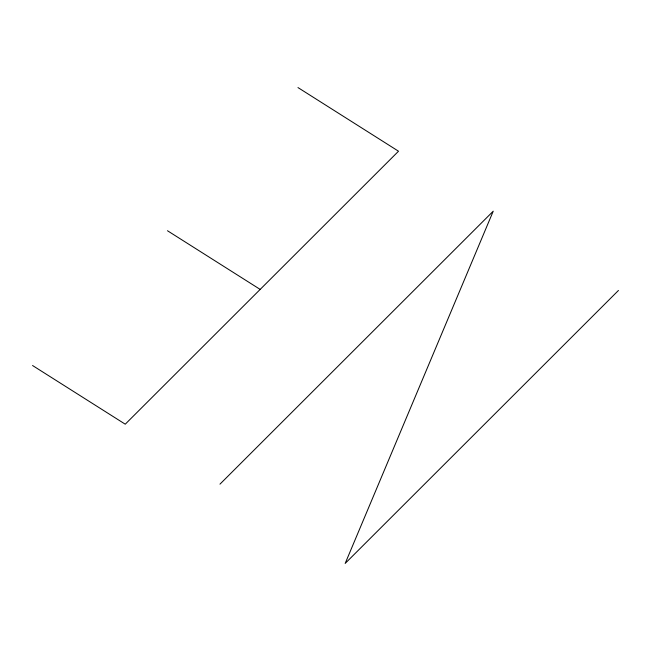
<?xml version="1.0" encoding="UTF-8"?>
<svg xmlns="http://www.w3.org/2000/svg" width="651" height="651" viewBox="0 0 651 651"><rect width="100%" height="100%" fill="white"/><g stroke="black" fill="none" stroke-linecap="round" stroke-linejoin="round"><path stroke-width="0.98" d="M219.965 484.157L493.23 211.184L345.176 563.424L618.45 290.452M297.971 87.576L398.518 151.219L125.244 424.192L32.55 365.512M167.478 230.739L260.172 289.418"/></g></svg>
